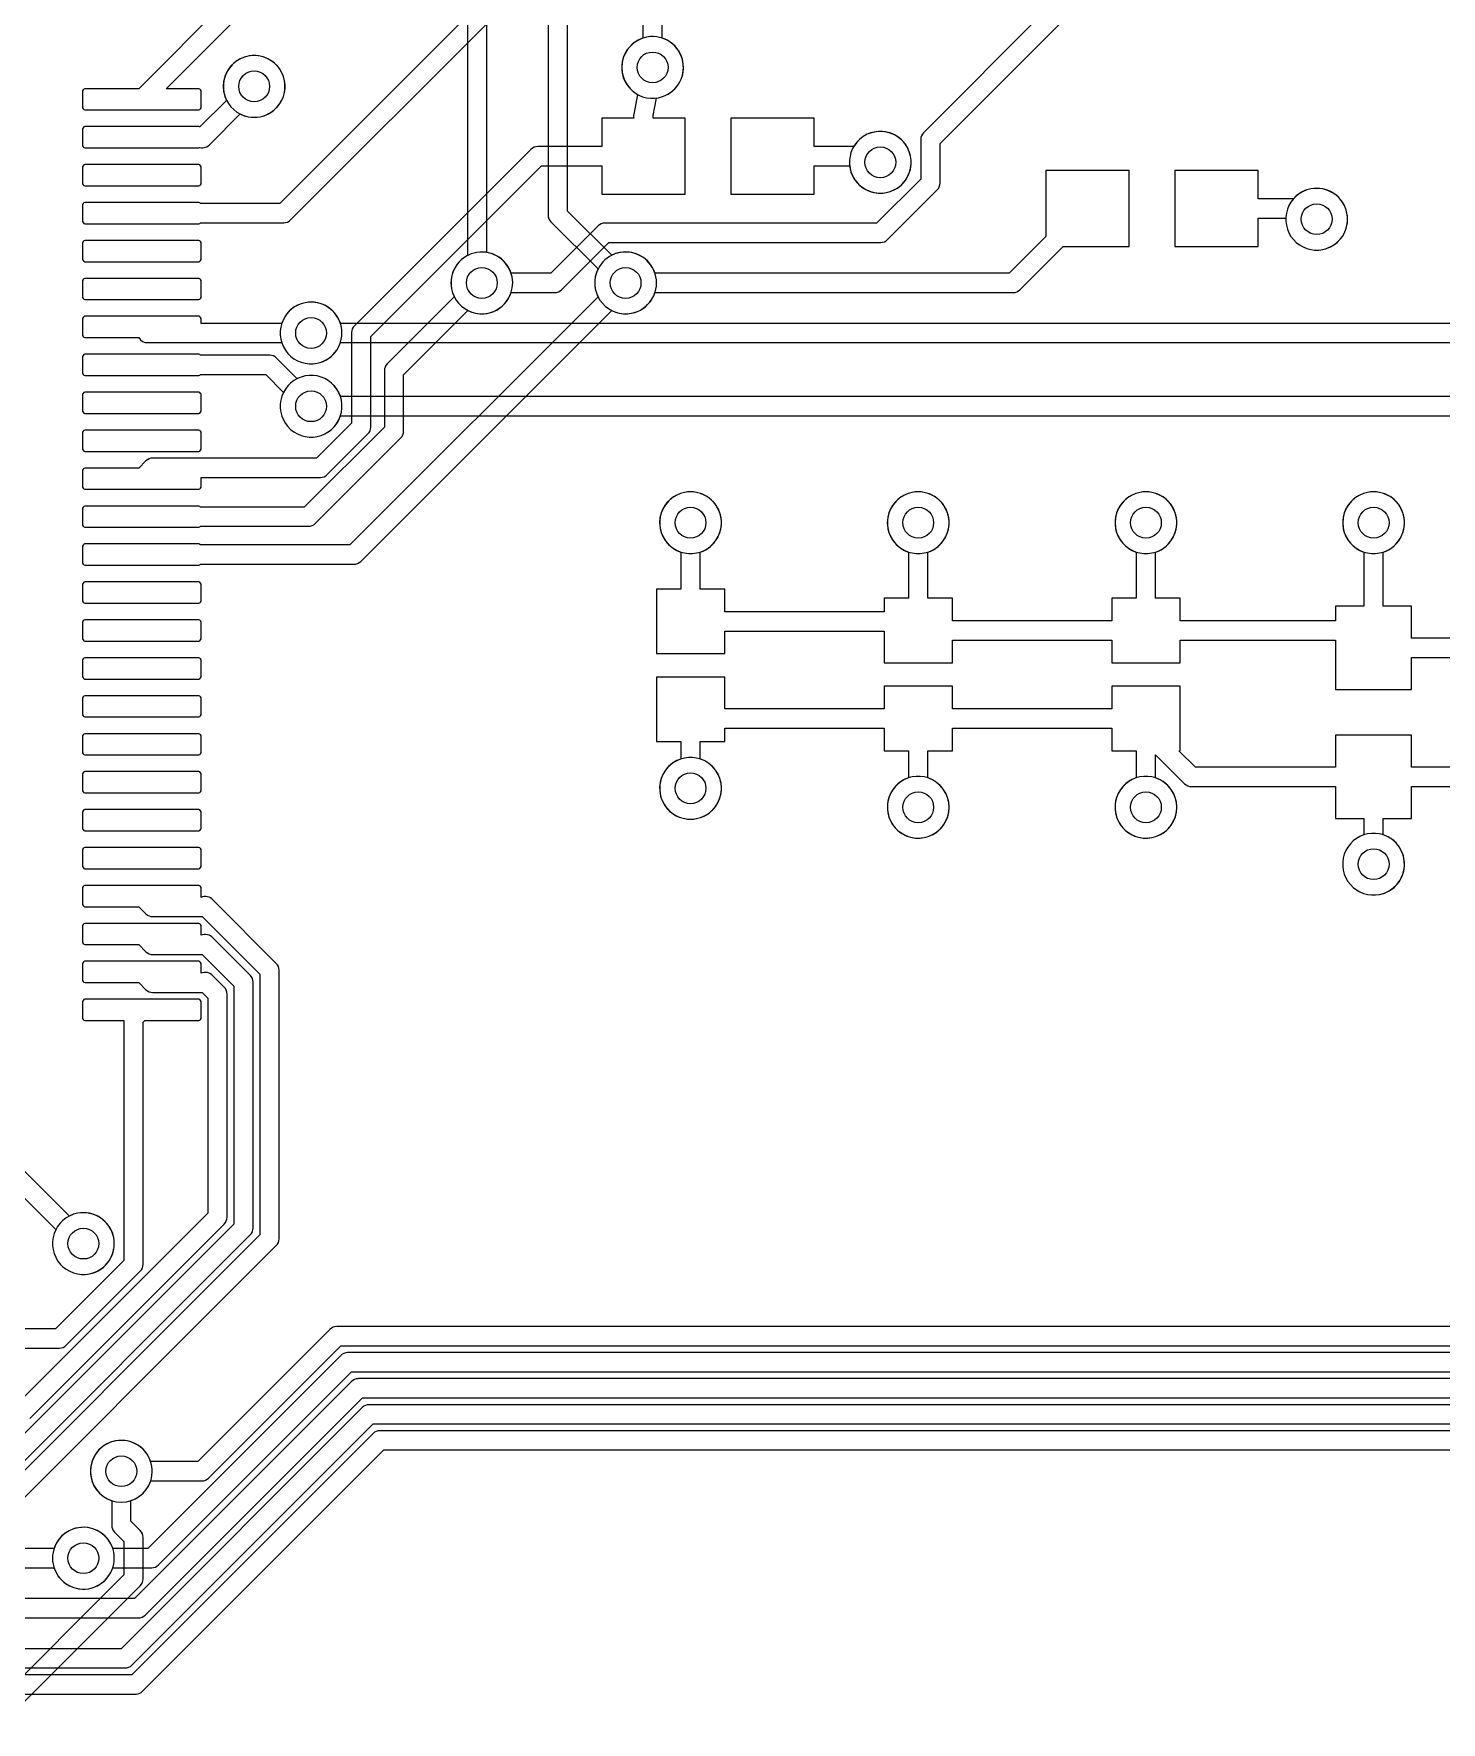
# Model space of a CAD drawing. Header units: millimetres. Extents: x 14 to 284, y -1 to 109.
# Drawn here: x 156.6 to 175.14, y 52.44 to 74.69 of the extents above; entities that cross this region are included whole.
import ezdxf

# ---------------------------------------------------------------- set-up
doc = ezdxf.new("R2010")
doc.units = ezdxf.units.MM

msp = doc.modelspace()

# ---------------------------------------------------------------- linework, layer by layer
at = {"layer": '16_copper'}
for points in [[(162.312, 76.423), (162.312, 71.771), (162.274, 71.749), (162.231, 71.717), (162.194, 71.679), (162.161, 71.637), (162.135, 71.591), (162.114, 71.541), (162.101, 71.49), (162.094, 71.437), (162.094, 71.384), (162.101, 71.331), (162.114, 71.279), (162.135, 71.23), (162.161, 71.184), (162.194, 71.142), (162.231, 71.104), (162.274, 71.072), (162.32, 71.045), (162.369, 71.025), (162.421, 71.011), (162.473, 71.004), (162.527, 71.004), (162.579, 71.011, 0.834973), (162.566, 71.812), (162.566, 76.423, 0.941276)], [(163.373, 76.488), (163.373, 72.305, 0.198912), (163.41, 72.215), (164.031, 71.594), (164.029, 71.591), (164.009, 71.541), (163.995, 71.49), (163.988, 71.437), (163.988, 71.384), (163.995, 71.331), (164.009, 71.279), (164.029, 71.23), (164.056, 71.184), (164.088, 71.142), (164.126, 71.104), (164.168, 71.072), (164.214, 71.045), (164.263, 71.025), (164.315, 71.011), (164.368, 71.004), (164.421, 71.004), (164.474, 71.011, 1), (164.315, 71.81), (164.263, 71.796, 0.035223), (164.211, 71.774), (163.627, 72.357), (163.627, 76.488, 0.941276)], [(164.623, 76.488), (164.623, 74.637), (164.619, 74.636), (164.57, 74.615), (164.524, 74.589), (164.481, 74.556), (164.444, 74.519), (164.411, 74.476), (164.385, 74.43), (164.364, 74.381), (164.351, 74.329), (164.344, 74.277), (164.344, 74.223), (164.351, 74.171), (164.364, 74.119), (164.385, 74.07), (164.411, 74.024), (164.444, 73.981), (164.481, 73.944), (164.524, 73.911), (164.57, 73.885), (164.619, 73.864), (164.671, 73.851), (164.723, 73.844), (164.777, 73.844), (164.829, 73.851, 0.771278), (164.877, 74.637), (164.877, 76.488, 0.941276)], [(244.447, 70.877), (160.637, 70.877), (160.636, 70.881), (160.615, 70.93), (160.589, 70.976), (160.556, 71.019), (160.519, 71.056), (160.476, 71.089), (160.43, 71.115), (160.381, 71.136), (160.329, 71.149), (160.277, 71.156), (160.223, 71.156), (160.171, 71.149), (160.119, 71.136), (160.07, 71.115), (160.024, 71.089), (159.981, 71.056), (159.944, 71.019), (159.911, 70.976), (159.885, 70.93), (159.864, 70.881), (159.851, 70.829), (159.844, 70.777), (159.844, 70.723), (159.851, 70.671), (159.864, 70.619), (159.885, 70.57), (159.911, 70.524), (159.944, 70.481), (159.981, 70.444), (160.024, 70.411), (160.07, 70.385), (160.119, 70.364), (160.171, 70.351), (160.223, 70.344), (160.277, 70.344), (160.329, 70.351, 0.270611), (160.637, 70.623), (244.5, 70.623, 0.198912)], [(244.454, 69.912), (160.637, 69.912), (160.636, 69.916), (160.615, 69.965), (160.589, 70.011), (160.556, 70.053), (160.519, 70.091), (160.476, 70.123), (160.43, 70.15), (160.381, 70.17), (160.329, 70.184), (160.277, 70.191), (160.223, 70.191), (160.171, 70.184), (160.119, 70.17), (160.07, 70.15), (160.024, 70.123), (159.981, 70.091), (159.944, 70.053), (159.911, 70.011), (159.885, 69.965), (159.864, 69.916), (159.851, 69.864), (159.844, 69.811), (159.844, 69.758), (159.851, 69.705), (159.864, 69.654), (159.885, 69.605), (159.911, 69.559), (159.944, 69.516), (159.981, 69.479), (160.024, 69.446), (160.07, 69.42), (160.119, 69.399), (160.171, 69.385), (160.223, 69.378), (160.277, 69.378), (160.329, 69.385, 0.270611), (160.637, 69.658), (244.507, 69.658, 0.198912)], [(156.201, 52.442), (158, 54.241, 0.198912), (158.037, 54.331), (158.037, 54.878, 0.198912), (158, 54.968), (157.877, 55.091), (157.877, 55.363, 0.941276), (157.671, 56.149), (157.619, 56.136, 0.720356), (157.623, 55.363), (157.623, 55.038, 0.198912), (157.66, 54.949), (157.783, 54.825), (157.783, 54.383), (156.059, 52.659)]]:
    msp.add_lwpolyline(points, format="xyb", dxfattribs=at)
for points in [[(159.579, 73.601), (159.631, 73.614), (159.68, 73.635), (159.726, 73.661), (159.769, 73.694), (159.806, 73.731), (159.839, 73.774), (159.865, 73.82), (159.886, 73.869), (159.899, 73.921), (159.906, 73.973), (159.906, 74.027), (159.899, 74.079), (159.886, 74.131), (159.865, 74.18), (159.839, 74.226), (159.806, 74.269), (159.769, 74.306), (159.726, 74.339), (159.68, 74.365), (159.631, 74.386), (159.579, 74.399), (159.527, 74.406), (159.473, 74.406), (159.421, 74.399), (159.369, 74.386), (159.32, 74.365), (159.274, 74.339), (159.231, 74.306), (159.194, 74.269), (159.161, 74.226), (159.135, 74.18), (159.114, 74.131), (159.101, 74.079), (159.094, 74.027), (159.094, 73.973), (159.101, 73.921), (159.114, 73.869), (159.135, 73.82), (159.161, 73.774), (159.194, 73.731), (159.231, 73.694), (159.274, 73.661), (159.32, 73.635), (159.369, 73.614), (159.421, 73.601), (159.473, 73.594), (159.527, 73.594)], [(167.829, 72.601), (167.881, 72.614), (167.93, 72.635), (167.976, 72.661), (168.019, 72.694), (168.056, 72.731), (168.089, 72.774), (168.115, 72.82), (168.136, 72.869), (168.149, 72.921), (168.156, 72.973), (168.156, 73.027), (168.149, 73.079), (168.136, 73.131), (168.115, 73.18), (168.089, 73.226), (168.056, 73.269), (168.019, 73.306), (167.976, 73.339), (167.93, 73.365), (167.881, 73.386), (167.829, 73.399), (167.777, 73.406), (167.723, 73.406), (167.671, 73.399), (167.619, 73.386), (167.57, 73.365), (167.524, 73.339), (167.481, 73.306), (167.444, 73.269), (167.411, 73.226), (167.385, 73.18), (167.364, 73.131), (167.351, 73.079), (167.344, 73.027), (167.344, 72.973), (167.351, 72.921), (167.364, 72.869), (167.385, 72.82), (167.411, 72.774), (167.444, 72.731), (167.481, 72.694), (167.524, 72.661), (167.57, 72.635), (167.619, 72.614), (167.671, 72.601), (167.723, 72.594), (167.777, 72.594)], [(173.579, 71.851), (173.631, 71.864), (173.68, 71.885), (173.726, 71.911), (173.769, 71.944), (173.806, 71.981), (173.839, 72.024), (173.865, 72.07), (173.886, 72.119), (173.899, 72.171), (173.906, 72.223), (173.906, 72.277), (173.899, 72.329), (173.886, 72.381), (173.865, 72.43), (173.839, 72.476), (173.806, 72.519), (173.769, 72.556), (173.726, 72.589), (173.68, 72.615), (173.631, 72.636), (173.579, 72.649), (173.527, 72.656), (173.473, 72.656), (173.421, 72.649), (173.369, 72.636), (173.32, 72.615), (173.274, 72.589), (173.231, 72.556), (173.194, 72.519), (173.161, 72.476), (173.135, 72.43), (173.114, 72.381), (173.101, 72.329), (173.094, 72.277), (173.094, 72.223), (173.101, 72.171), (173.114, 72.119), (173.135, 72.07), (173.161, 72.024), (173.194, 71.981), (173.231, 71.944), (173.274, 71.911), (173.32, 71.885), (173.369, 71.864), (173.421, 71.851), (173.473, 71.844), (173.527, 71.844)], [(165.329, 67.851), (165.381, 67.864), (165.43, 67.885), (165.476, 67.911), (165.519, 67.944), (165.556, 67.981), (165.589, 68.024), (165.615, 68.07), (165.636, 68.119), (165.649, 68.171), (165.656, 68.223), (165.656, 68.277), (165.649, 68.329), (165.636, 68.381), (165.615, 68.43), (165.589, 68.476), (165.556, 68.519), (165.519, 68.556), (165.476, 68.589), (165.43, 68.615), (165.381, 68.636), (165.329, 68.649), (165.277, 68.656), (165.223, 68.656), (165.171, 68.649), (165.119, 68.636), (165.07, 68.615), (165.024, 68.589), (164.981, 68.556), (164.944, 68.519), (164.911, 68.476), (164.885, 68.43), (164.864, 68.381), (164.851, 68.329), (164.844, 68.277), (164.844, 68.223), (164.851, 68.171), (164.864, 68.119), (164.885, 68.07), (164.911, 68.024), (164.944, 67.981), (164.981, 67.944), (165.024, 67.911), (165.07, 67.885), (165.119, 67.864), (165.171, 67.851), (165.223, 67.844), (165.277, 67.844)], [(168.329, 67.851), (168.381, 67.864), (168.43, 67.885), (168.476, 67.911), (168.519, 67.944), (168.556, 67.981), (168.589, 68.024), (168.615, 68.07), (168.636, 68.119), (168.649, 68.171), (168.656, 68.223), (168.656, 68.277), (168.649, 68.329), (168.636, 68.381), (168.615, 68.43), (168.589, 68.476), (168.556, 68.519), (168.519, 68.556), (168.476, 68.589), (168.43, 68.615), (168.381, 68.636), (168.329, 68.649), (168.277, 68.656), (168.223, 68.656), (168.171, 68.649), (168.119, 68.636), (168.07, 68.615), (168.024, 68.589), (167.981, 68.556), (167.944, 68.519), (167.911, 68.476), (167.885, 68.43), (167.864, 68.381), (167.851, 68.329), (167.844, 68.277), (167.844, 68.223), (167.851, 68.171), (167.864, 68.119), (167.885, 68.07), (167.911, 68.024), (167.944, 67.981), (167.981, 67.944), (168.024, 67.911), (168.07, 67.885), (168.119, 67.864), (168.171, 67.851), (168.223, 67.844), (168.277, 67.844)], [(171.329, 67.851), (171.381, 67.864), (171.43, 67.885), (171.476, 67.911), (171.519, 67.944), (171.556, 67.981), (171.589, 68.024), (171.615, 68.07), (171.636, 68.119), (171.649, 68.171), (171.656, 68.223), (171.656, 68.277), (171.649, 68.329), (171.636, 68.381), (171.615, 68.43), (171.589, 68.476), (171.556, 68.519), (171.519, 68.556), (171.476, 68.589), (171.43, 68.615), (171.381, 68.636), (171.329, 68.649), (171.277, 68.656), (171.223, 68.656), (171.171, 68.649), (171.119, 68.636), (171.07, 68.615), (171.024, 68.589), (170.981, 68.556), (170.944, 68.519), (170.911, 68.476), (170.885, 68.43), (170.864, 68.381), (170.851, 68.329), (170.844, 68.277), (170.844, 68.223), (170.851, 68.171), (170.864, 68.119), (170.885, 68.07), (170.911, 68.024), (170.944, 67.981), (170.981, 67.944), (171.024, 67.911), (171.07, 67.885), (171.119, 67.864), (171.171, 67.851), (171.223, 67.844), (171.277, 67.844)], [(174.329, 67.851), (174.381, 67.864), (174.43, 67.885), (174.476, 67.911), (174.519, 67.944), (174.556, 67.981), (174.589, 68.024), (174.615, 68.07), (174.636, 68.119), (174.649, 68.171), (174.656, 68.223), (174.656, 68.277), (174.649, 68.329), (174.636, 68.381), (174.615, 68.43), (174.589, 68.476), (174.556, 68.519), (174.519, 68.556), (174.476, 68.589), (174.43, 68.615), (174.381, 68.636), (174.329, 68.649), (174.277, 68.656), (174.223, 68.656), (174.171, 68.649), (174.119, 68.636), (174.07, 68.615), (174.024, 68.589), (173.981, 68.556), (173.944, 68.519), (173.911, 68.476), (173.885, 68.43), (173.864, 68.381), (173.851, 68.329), (173.844, 68.277), (173.844, 68.223), (173.851, 68.171), (173.864, 68.119), (173.885, 68.07), (173.911, 68.024), (173.944, 67.981), (173.981, 67.944), (174.024, 67.911), (174.07, 67.885), (174.119, 67.864), (174.171, 67.851), (174.223, 67.844), (174.277, 67.844)], [(165.329, 64.351), (165.381, 64.364), (165.43, 64.385), (165.476, 64.411), (165.519, 64.444), (165.556, 64.481), (165.589, 64.524), (165.615, 64.57), (165.636, 64.619), (165.649, 64.671), (165.656, 64.723), (165.656, 64.777), (165.649, 64.829), (165.636, 64.881), (165.615, 64.93), (165.589, 64.976), (165.556, 65.019), (165.519, 65.056), (165.476, 65.089), (165.43, 65.115), (165.381, 65.136), (165.329, 65.149), (165.277, 65.156), (165.223, 65.156), (165.171, 65.149), (165.119, 65.136), (165.07, 65.115), (165.024, 65.089), (164.981, 65.056), (164.944, 65.019), (164.911, 64.976), (164.885, 64.93), (164.864, 64.881), (164.851, 64.829), (164.844, 64.777), (164.844, 64.723), (164.851, 64.671), (164.864, 64.619), (164.885, 64.57), (164.911, 64.524), (164.944, 64.481), (164.981, 64.444), (165.024, 64.411), (165.07, 64.385), (165.119, 64.364), (165.171, 64.351), (165.223, 64.344), (165.277, 64.344)], [(168.329, 64.101), (168.381, 64.114), (168.43, 64.135), (168.476, 64.161), (168.519, 64.194), (168.556, 64.231), (168.589, 64.274), (168.615, 64.32), (168.636, 64.369), (168.649, 64.421), (168.656, 64.473), (168.656, 64.527), (168.649, 64.579), (168.636, 64.631), (168.615, 64.68), (168.589, 64.726), (168.556, 64.769), (168.519, 64.806), (168.476, 64.839), (168.43, 64.865), (168.381, 64.886), (168.329, 64.899), (168.277, 64.906), (168.223, 64.906), (168.171, 64.899), (168.119, 64.886), (168.07, 64.865), (168.024, 64.839), (167.981, 64.806), (167.944, 64.769), (167.911, 64.726), (167.885, 64.68), (167.864, 64.631), (167.851, 64.579), (167.844, 64.527), (167.844, 64.473), (167.851, 64.421), (167.864, 64.369), (167.885, 64.32), (167.911, 64.274), (167.944, 64.231), (167.981, 64.194), (168.024, 64.161), (168.07, 64.135), (168.119, 64.114), (168.171, 64.101), (168.223, 64.094), (168.277, 64.094)], [(171.329, 64.101), (171.381, 64.114), (171.43, 64.135), (171.476, 64.161), (171.519, 64.194), (171.556, 64.231), (171.589, 64.274), (171.615, 64.32), (171.636, 64.369), (171.649, 64.421), (171.656, 64.473), (171.656, 64.527), (171.649, 64.579), (171.636, 64.631), (171.615, 64.68), (171.589, 64.726), (171.556, 64.769), (171.519, 64.806), (171.476, 64.839), (171.43, 64.865), (171.381, 64.886), (171.329, 64.899), (171.277, 64.906), (171.223, 64.906), (171.171, 64.899), (171.119, 64.886), (171.07, 64.865), (171.024, 64.839), (170.981, 64.806), (170.944, 64.769), (170.911, 64.726), (170.885, 64.68), (170.864, 64.631), (170.851, 64.579), (170.844, 64.527), (170.844, 64.473), (170.851, 64.421), (170.864, 64.369), (170.885, 64.32), (170.911, 64.274), (170.944, 64.231), (170.981, 64.194), (171.024, 64.161), (171.07, 64.135), (171.119, 64.114), (171.171, 64.101), (171.223, 64.094), (171.277, 64.094)], [(174.329, 63.351), (174.381, 63.364), (174.43, 63.385), (174.476, 63.411), (174.519, 63.444), (174.556, 63.481), (174.589, 63.524), (174.615, 63.57), (174.636, 63.619), (174.649, 63.671), (174.656, 63.723), (174.656, 63.777), (174.649, 63.829), (174.636, 63.881), (174.615, 63.93), (174.589, 63.976), (174.556, 64.019), (174.519, 64.056), (174.476, 64.089), (174.43, 64.115), (174.381, 64.136), (174.329, 64.149), (174.277, 64.156), (174.223, 64.156), (174.171, 64.149), (174.119, 64.136), (174.07, 64.115), (174.024, 64.089), (173.981, 64.056), (173.944, 64.019), (173.911, 63.976), (173.885, 63.93), (173.864, 63.881), (173.851, 63.829), (173.844, 63.777), (173.844, 63.723), (173.851, 63.671), (173.864, 63.619), (173.885, 63.57), (173.911, 63.524), (173.944, 63.481), (173.981, 63.444), (174.024, 63.411), (174.07, 63.385), (174.119, 63.364), (174.171, 63.351), (174.223, 63.344), (174.277, 63.344)], [(157.329, 58.351), (157.381, 58.364), (157.43, 58.385), (157.476, 58.411), (157.519, 58.444), (157.556, 58.481), (157.589, 58.524), (157.615, 58.57), (157.636, 58.619), (157.649, 58.671), (157.656, 58.723), (157.656, 58.777), (157.649, 58.829), (157.636, 58.881), (157.615, 58.93), (157.589, 58.976), (157.556, 59.019), (157.519, 59.056), (157.476, 59.089), (157.43, 59.115), (157.381, 59.136), (157.329, 59.149), (157.277, 59.156), (157.223, 59.156), (157.171, 59.149), (157.119, 59.136), (157.07, 59.115), (157.024, 59.089), (156.981, 59.056), (156.944, 59.019), (156.911, 58.976), (156.885, 58.93), (156.864, 58.881), (156.851, 58.829), (156.844, 58.777), (156.844, 58.723), (156.851, 58.671), (156.864, 58.619), (156.885, 58.57), (156.911, 58.524), (156.944, 58.481), (156.981, 58.444), (157.024, 58.411), (157.07, 58.385), (157.119, 58.364), (157.171, 58.351), (157.223, 58.344), (157.277, 58.344)]]:
    msp.add_lwpolyline(points, close=True, dxfattribs=at)
msp.add_lwpolyline([(149.209, 53.157, 0.187839), (149.294, 53.194), (150.577, 54.477), (156.863, 54.477, 0.941276), (157.649, 54.684), (157.636, 54.735, 0.720356), (156.863, 54.731), (150.525, 54.731, 0.198912), (150.435, 54.694), (149.151, 53.411), (147.744, 53.411), (147.092, 54.063), (147.092, 57.774, 0.941276), (146.886, 58.56), (146.834, 58.546, 0.720356), (146.838, 57.774), (146.838, 54.01, 0.198912), (146.875, 53.92), (147.602, 53.194, 0.198912), (147.692, 53.157), (149.204, 53.157)], format="xyb", close=True, dxfattribs=at)
at = {"layer": '1_copper'}
for points in [[(159.123, 75.113), (157.98, 73.97), (157.268, 73.97), (157.255, 73.965), (157.245, 73.955), (157.24, 73.942), (157.24, 73.718), (157.245, 73.705), (157.255, 73.695), (157.268, 73.69), (158.772, 73.69), (158.785, 73.695), (158.795, 73.705), (158.8, 73.718), (158.8, 73.942), (158.795, 73.955), (158.785, 73.965), (158.772, 73.97), (158.34, 73.97), (159.34, 74.97, 0.303551)], [(162.47, 75.09), (159.837, 72.457), (158.792, 72.457), (158.785, 72.465), (158.772, 72.47), (157.268, 72.47), (157.255, 72.465), (157.245, 72.455), (157.24, 72.442), (157.24, 72.218), (157.245, 72.205), (157.255, 72.195), (157.268, 72.19), (158.772, 72.19), (158.785, 72.195), (158.792, 72.203), (159.89, 72.203, 0.198912), (159.979, 72.24), (162.612, 74.873)], [(169.92, 74.99), (168.321, 73.39, 0.198912), (168.283, 73.3), (168.283, 72.779), (167.702, 72.198), (164.121, 72.198, 0.198912), (164.031, 72.161), (163.408, 71.537), (162.887, 71.537, 0.941276), (162.101, 71.331), (162.114, 71.279, 0.035223), (162.137, 71.227), (161.253, 70.343, 0.198912), (161.216, 70.253), (161.216, 69.511), (160.161, 68.457), (158.792, 68.457), (158.785, 68.465), (158.772, 68.47), (157.268, 68.47), (157.255, 68.465), (157.245, 68.455), (157.24, 68.442), (157.24, 68.218), (157.245, 68.205), (157.255, 68.195), (157.268, 68.19), (158.772, 68.19), (158.785, 68.195), (158.792, 68.203), (160.214, 68.203, 0.198912), (160.304, 68.24), (161.433, 69.369, 0.198912), (161.47, 69.459), (161.47, 70.201), (162.316, 71.047, 0.459093), (162.887, 71.283), (163.46, 71.283, 0.198912), (163.55, 71.321), (164.173, 71.944), (167.755, 71.944, 0.198912), (167.845, 71.981), (168.5, 72.637, 0.198912), (168.537, 72.726), (168.537, 73.248), (170.15, 74.86)], [(176.5, 66.727), (174.75, 66.727), (174.75, 67.15), (174.377, 67.15), (174.377, 67.863, 0.941276), (174.171, 68.649), (174.119, 68.636, 0.720356), (174.123, 67.863), (174.123, 67.15), (173.75, 67.15), (173.75, 66.957), (171.7, 66.957), (171.7, 67.255), (171.377, 67.255), (171.377, 67.863, 0.941276), (171.171, 68.649), (171.119, 68.636, 0.720356), (171.123, 67.863), (171.123, 67.255), (170.8, 67.255), (170.8, 66.957), (168.7, 66.957), (168.7, 67.255), (168.377, 67.255), (168.377, 67.863, 0.941276), (168.171, 68.649), (168.119, 68.636, 0.720356), (168.123, 67.863), (168.123, 67.255), (167.8, 67.255), (167.8, 67.077), (165.7, 67.077), (165.7, 67.375), (165.377, 67.375), (165.377, 67.863, 0.941276), (165.171, 68.649), (165.119, 68.636, 0.720356), (165.123, 67.863), (165.123, 67.375), (164.8, 67.375), (164.8, 66.525), (165.7, 66.525), (165.7, 66.823), (167.8, 66.823), (167.8, 66.405), (168.7, 66.405), (168.7, 66.703), (170.8, 66.703), (170.8, 66.405), (171.7, 66.405), (171.7, 66.703), (173.75, 66.703), (173.75, 66.05), (174.75, 66.05), (174.75, 66.473), (176.5, 66.473)], [(176.5, 65.027), (174.75, 65.027), (174.75, 65.45), (173.75, 65.45), (173.75, 65.027), (171.903, 65.027), (171.685, 65.245), (171.7, 65.245), (171.7, 66.095), (170.8, 66.095), (170.8, 65.797), (168.7, 65.797), (168.7, 66.095), (167.8, 66.095), (167.8, 65.797), (165.7, 65.797), (165.7, 66.215), (164.8, 66.215), (164.8, 65.365), (165.123, 65.365), (165.123, 65.137, 0.941276), (165.329, 64.351), (165.381, 64.364, 0.720356), (165.377, 65.137), (165.377, 65.365), (165.7, 65.365), (165.7, 65.543), (167.8, 65.543), (167.8, 65.245), (168.123, 65.245), (168.123, 64.887, 0.941276), (168.329, 64.101), (168.381, 64.114, 0.720356), (168.377, 64.887), (168.377, 65.245), (168.7, 65.245), (168.7, 65.543), (170.8, 65.543), (170.8, 65.245), (171.123, 65.245), (171.123, 64.887, 0.941276), (171.329, 64.101), (171.381, 64.114, 0.720356), (171.377, 64.887), (171.377, 65.193), (171.76, 64.81, 0.198912), (171.85, 64.773), (173.75, 64.773), (173.75, 64.35), (174.123, 64.35), (174.123, 64.137), (174.119, 64.136), (174.07, 64.115), (174.024, 64.089), (173.981, 64.056), (173.944, 64.019), (173.911, 63.976), (173.885, 63.93), (173.864, 63.881), (173.851, 63.829), (173.844, 63.777), (173.844, 63.723), (173.851, 63.671), (173.864, 63.619), (173.885, 63.57), (173.911, 63.524), (173.944, 63.481), (173.981, 63.444), (174.024, 63.411), (174.07, 63.385), (174.119, 63.364), (174.171, 63.351), (174.223, 63.344), (174.277, 63.344), (174.329, 63.351, 0.771278), (174.377, 64.137), (174.377, 64.35), (174.75, 64.35), (174.75, 64.773), (176.5, 64.773)], [(155.583, 54.515), (159.792, 58.723, 0.198912), (159.829, 58.813), (159.829, 62.353, 0.198912), (159.792, 62.443), (158.959, 63.276, 0.33212), (158.8, 63.313), (158.8, 63.442), (158.795, 63.455), (158.785, 63.465), (158.772, 63.47), (157.268, 63.47), (157.255, 63.465), (157.245, 63.455), (157.24, 63.442), (157.24, 63.218), (157.245, 63.205), (157.255, 63.195), (157.268, 63.19), (157.98, 63.19), (158.074, 63.096, 0.198912), (158.164, 63.059), (158.816, 63.059), (159.575, 62.301), (159.575, 58.866), (155.441, 54.731)], [(156.063, 55.48), (159.449, 58.865, 0.198912), (159.486, 58.955), (159.486, 62.196, 0.198912), (159.449, 62.286), (158.959, 62.776, 0.33212), (158.8, 62.813), (158.8, 62.942), (158.795, 62.955), (158.785, 62.965), (158.772, 62.97), (157.268, 62.97), (157.255, 62.965), (157.245, 62.955), (157.24, 62.942), (157.24, 62.718), (157.245, 62.705), (157.255, 62.695), (157.268, 62.69), (157.98, 62.69), (158.074, 62.596, 0.198912), (158.164, 62.559), (158.816, 62.559), (159.232, 62.143), (159.232, 59.008), (155.921, 55.697)], [(156.543, 56.445), (159.106, 59.007, 0.198912), (159.143, 59.097), (159.143, 62.039, 0.198912), (159.106, 62.129), (158.959, 62.276, 0.33212), (158.8, 62.313), (158.8, 62.442), (158.795, 62.455), (158.785, 62.465), (158.772, 62.47), (157.268, 62.47), (157.255, 62.465), (157.245, 62.455), (157.24, 62.442), (157.24, 62.218), (157.245, 62.205), (157.255, 62.195), (157.268, 62.19), (157.98, 62.19), (158.074, 62.096, 0.198912), (158.164, 62.059), (158.816, 62.059), (158.889, 61.986), (158.889, 59.15), (156.401, 56.662)], [(131.137, 57.373), (156.934, 57.373, 0.198912), (157.024, 57.41), (158, 58.387, 0.198912), (158.037, 58.476), (158.037, 61.668), (158.06, 61.69), (158.772, 61.69), (158.785, 61.695), (158.795, 61.705), (158.8, 61.718), (158.8, 61.942), (158.795, 61.955), (158.785, 61.965), (158.772, 61.97), (157.268, 61.97), (157.255, 61.965), (157.245, 61.955), (157.24, 61.942), (157.24, 61.718), (157.245, 61.705), (157.255, 61.695), (157.268, 61.69), (157.783, 61.69), (157.783, 58.529), (156.881, 57.627), (131.137, 57.627)], [(156.45, 59.37), (156.887, 58.934), (156.885, 58.93), (156.864, 58.881), (156.851, 58.829), (156.844, 58.777), (156.844, 58.723), (156.851, 58.671), (156.864, 58.619), (156.885, 58.57), (156.911, 58.524), (156.944, 58.481), (156.981, 58.444), (157.024, 58.411), (157.07, 58.385), (157.119, 58.364), (157.171, 58.351), (157.223, 58.344), (157.277, 58.344), (157.329, 58.351, 1), (157.171, 59.149), (157.119, 59.136, 0.035223), (157.066, 59.113), (156.48, 59.7)], [(233.926, 57.656), (160.589, 57.656, 0.198912), (160.499, 57.619), (158.758, 55.877), (158.137, 55.877, 0.941276), (157.351, 55.671), (157.364, 55.619, 0.720356), (158.137, 55.623), (158.81, 55.623, 0.198912), (158.9, 55.66), (160.642, 57.402), (233.875, 57.402, 0.172563)], [(233.784, 57.313), (160.731, 57.313, 0.198912), (160.641, 57.276), (158.097, 54.731), (157.637, 54.731, 0.941276), (156.851, 54.525), (156.864, 54.473, 0.720356), (157.637, 54.477), (158.15, 54.477, 0.198912), (158.239, 54.515), (160.784, 57.059), (233.731, 57.059)], [(233.642, 56.97), (160.873, 56.97), (160.868, 56.969, 0.187839), (160.783, 56.933), (157.922, 54.071), (149.317, 54.071, 0.941276), (148.531, 53.865), (148.545, 53.813, 0.720356), (149.317, 53.817), (157.974, 53.817, 0.198912), (158.064, 53.854), (160.926, 56.716), (233.589, 56.716)], [(233.5, 56.627), (161.015, 56.627, 0.198912), (160.925, 56.59), (157.746, 53.411), (148.709, 53.411), (148.338, 53.782, 0.976118), (147.6, 54.124), (147.58, 54.075, 0.692374), (148.169, 53.592), (148.567, 53.194, 0.198912), (148.657, 53.157), (157.799, 53.157, 0.198912), (157.888, 53.194), (161.068, 56.373), (233.447, 56.373)], [(233.343, 56.284), (161.157, 56.284, 0.198912), (161.067, 56.247), (157.888, 53.068), (148.087, 53.068), (147.565, 53.59, 0.198912), (147.475, 53.627), (131.137, 53.627, 0.941276), (130.351, 53.421), (130.364, 53.369, 0.720356), (131.137, 53.373), (147.423, 53.373), (147.945, 52.851, 0.198912), (148.035, 52.814), (157.941, 52.814), (157.946, 52.814, 0.187839), (158.031, 52.851), (161.21, 56.03), (233.29, 56.03)]]:
    msp.add_lwpolyline(points, format="xyb", dxfattribs=at)
for points in [[(158.785, 68.695), (158.795, 68.705), (158.8, 68.718), (158.8, 68.847), (160.373, 68.847, 0.198912), (160.463, 68.884), (161, 69.421, 0.198912), (161.037, 69.511), (161.037, 70.702), (163.288, 72.953), (164.08, 72.953), (164.08, 72.58), (165.18, 72.58), (165.18, 73.58), (164.757, 73.58), (164.757, 73.618), (164.801, 73.847, 0.969866), (164.723, 74.656), (164.671, 74.649, 0.69753), (164.552, 73.895), (164.505, 73.654, 0.142512), (164.503, 73.58), (164.08, 73.58), (164.08, 73.207), (163.236, 73.207, 0.198912), (163.146, 73.17), (160.821, 70.845, 0.198912), (160.783, 70.755), (160.783, 69.564), (160.321, 69.101), (158.164, 69.101, 0.198912), (158.074, 69.064), (157.98, 68.97), (157.268, 68.97), (157.255, 68.965), (157.245, 68.955), (157.24, 68.942), (157.24, 68.718), (157.245, 68.705), (157.255, 68.695), (157.268, 68.69), (158.772, 68.69)], [(158.785, 73.195, 0.284592), (158.92, 73.24), (159.316, 73.637, 0.941273), (159.726, 74.339), (159.68, 74.365, 0.720354), (159.137, 73.816), (158.785, 73.465, 0.017474), (158.772, 73.47), (157.268, 73.47), (157.255, 73.465), (157.245, 73.455), (157.24, 73.442), (157.24, 73.218), (157.245, 73.205), (157.255, 73.195), (157.268, 73.19), (158.772, 73.19)], [(166.88, 72.953), (167.346, 72.953, 0.975091), (168.156, 73.027), (168.149, 73.079, 0.688125), (167.4, 73.207), (166.88, 73.207), (166.88, 73.58), (165.78, 73.58), (165.78, 72.58), (166.88, 72.58)], [(158.785, 67.695), (158.792, 67.703), (160.814, 67.703, 0.198912), (160.904, 67.74), (164.211, 71.047, 0.459093), (164.781, 71.283), (169.5, 71.283, 0.198912), (169.59, 71.321), (170.16, 71.89), (171.03, 71.89), (171.03, 72.89), (169.93, 72.89), (169.93, 72.02), (169.448, 71.537), (164.781, 71.537, 0.941276), (163.995, 71.331), (164.009, 71.279, 0.035223), (164.031, 71.227), (160.761, 67.957), (158.792, 67.957), (158.785, 67.965), (158.772, 67.97), (157.268, 67.97), (157.255, 67.965), (157.245, 67.955), (157.24, 67.942), (157.24, 67.718), (157.245, 67.705), (157.255, 67.695), (157.268, 67.69), (158.772, 67.69)], [(173.579, 71.851, 1), (173.421, 72.649), (173.369, 72.636, 0.132859), (173.193, 72.517), (172.73, 72.517), (172.73, 72.89), (171.63, 72.89), (171.63, 71.89), (172.73, 71.89), (172.73, 72.263), (173.094, 72.263), (173.094, 72.223), (173.101, 72.171), (173.114, 72.119), (173.135, 72.07), (173.161, 72.024), (173.194, 71.981), (173.231, 71.944), (173.274, 71.911), (173.32, 71.885), (173.369, 71.864), (173.421, 71.851), (173.473, 71.844), (173.527, 71.844)], [(160.329, 70.351, 1), (160.171, 71.149), (160.119, 71.136, 0.235788), (159.863, 70.877), (158.8, 70.877), (158.8, 70.942), (158.795, 70.955), (158.785, 70.965), (158.772, 70.97), (157.268, 70.97), (157.255, 70.965), (157.245, 70.955), (157.24, 70.942), (157.24, 70.718), (157.245, 70.705), (157.255, 70.695), (157.268, 70.69), (157.98, 70.69, 0.283724), (158.1, 70.623), (159.863, 70.623), (159.864, 70.619), (159.885, 70.57), (159.911, 70.524), (159.944, 70.481), (159.981, 70.444), (160.024, 70.411), (160.07, 70.385), (160.119, 70.364), (160.171, 70.351), (160.223, 70.344), (160.277, 70.344)], [(160.329, 69.385, 1), (160.171, 70.184), (160.119, 70.17, 0.035223), (160.066, 70.148), (159.795, 70.42, 0.198912), (159.705, 70.457), (158.792, 70.457), (158.785, 70.465), (158.772, 70.47), (157.268, 70.47), (157.255, 70.465), (157.245, 70.455), (157.24, 70.442), (157.24, 70.218), (157.245, 70.205), (157.255, 70.195), (157.268, 70.19), (158.772, 70.19), (158.785, 70.195), (158.792, 70.203), (159.652, 70.203), (159.887, 69.968), (159.885, 69.965), (159.864, 69.916), (159.851, 69.864), (159.844, 69.811), (159.844, 69.758), (159.851, 69.705), (159.864, 69.654), (159.885, 69.605), (159.911, 69.559), (159.944, 69.516), (159.981, 69.479), (160.024, 69.446), (160.07, 69.42), (160.119, 69.399), (160.171, 69.385), (160.223, 69.378), (160.277, 69.378)]]:
    msp.add_lwpolyline(points, format="xyb", close=True, dxfattribs=at)
for points in [[(158.785, 72.695), (158.795, 72.705), (158.8, 72.718), (158.8, 72.942), (158.795, 72.955), (158.785, 72.965), (158.772, 72.97), (157.268, 72.97), (157.255, 72.965), (157.245, 72.955), (157.24, 72.942), (157.24, 72.718), (157.245, 72.705), (157.255, 72.695), (157.268, 72.69), (158.772, 72.69)], [(158.785, 71.695), (158.795, 71.705), (158.8, 71.718), (158.8, 71.942), (158.795, 71.955), (158.785, 71.965), (158.772, 71.97), (157.268, 71.97), (157.255, 71.965), (157.245, 71.955), (157.24, 71.942), (157.24, 71.718), (157.245, 71.705), (157.255, 71.695), (157.268, 71.69), (158.772, 71.69)], [(158.785, 71.195), (158.795, 71.205), (158.8, 71.218), (158.8, 71.442), (158.795, 71.455), (158.785, 71.465), (158.772, 71.47), (157.268, 71.47), (157.255, 71.465), (157.245, 71.455), (157.24, 71.442), (157.24, 71.218), (157.245, 71.205), (157.255, 71.195), (157.268, 71.19), (158.772, 71.19)], [(158.785, 69.695), (158.795, 69.705), (158.8, 69.718), (158.8, 69.942), (158.795, 69.955), (158.785, 69.965), (158.772, 69.97), (157.268, 69.97), (157.255, 69.965), (157.245, 69.955), (157.24, 69.942), (157.24, 69.718), (157.245, 69.705), (157.255, 69.695), (157.268, 69.69), (158.772, 69.69)], [(158.785, 69.195), (158.795, 69.205), (158.8, 69.218), (158.8, 69.442), (158.795, 69.455), (158.785, 69.465), (158.772, 69.47), (157.268, 69.47), (157.255, 69.465), (157.245, 69.455), (157.24, 69.442), (157.24, 69.218), (157.245, 69.205), (157.255, 69.195), (157.268, 69.19), (158.772, 69.19)], [(158.785, 67.195), (158.795, 67.205), (158.8, 67.218), (158.8, 67.442), (158.795, 67.455), (158.785, 67.465), (158.772, 67.47), (157.268, 67.47), (157.255, 67.465), (157.245, 67.455), (157.24, 67.442), (157.24, 67.218), (157.245, 67.205), (157.255, 67.195), (157.268, 67.19), (158.772, 67.19)], [(158.785, 66.695), (158.795, 66.705), (158.8, 66.718), (158.8, 66.942), (158.795, 66.955), (158.785, 66.965), (158.772, 66.97), (157.268, 66.97), (157.255, 66.965), (157.245, 66.955), (157.24, 66.942), (157.24, 66.718), (157.245, 66.705), (157.255, 66.695), (157.268, 66.69), (158.772, 66.69)], [(158.785, 66.195), (158.795, 66.205), (158.8, 66.218), (158.8, 66.442), (158.795, 66.455), (158.785, 66.465), (158.772, 66.47), (157.268, 66.47), (157.255, 66.465), (157.245, 66.455), (157.24, 66.442), (157.24, 66.218), (157.245, 66.205), (157.255, 66.195), (157.268, 66.19), (158.772, 66.19)], [(158.785, 65.695), (158.795, 65.705), (158.8, 65.718), (158.8, 65.942), (158.795, 65.955), (158.785, 65.965), (158.772, 65.97), (157.268, 65.97), (157.255, 65.965), (157.245, 65.955), (157.24, 65.942), (157.24, 65.718), (157.245, 65.705), (157.255, 65.695), (157.268, 65.69), (158.772, 65.69)], [(158.785, 65.195), (158.795, 65.205), (158.8, 65.218), (158.8, 65.442), (158.795, 65.455), (158.785, 65.465), (158.772, 65.47), (157.268, 65.47), (157.255, 65.465), (157.245, 65.455), (157.24, 65.442), (157.24, 65.218), (157.245, 65.205), (157.255, 65.195), (157.268, 65.19), (158.772, 65.19)], [(158.785, 64.695), (158.795, 64.705), (158.8, 64.718), (158.8, 64.942), (158.795, 64.955), (158.785, 64.965), (158.772, 64.97), (157.268, 64.97), (157.255, 64.965), (157.245, 64.955), (157.24, 64.942), (157.24, 64.718), (157.245, 64.705), (157.255, 64.695), (157.268, 64.69), (158.772, 64.69)], [(158.785, 64.195), (158.795, 64.205), (158.8, 64.218), (158.8, 64.442), (158.795, 64.455), (158.785, 64.465), (158.772, 64.47), (157.268, 64.47), (157.255, 64.465), (157.245, 64.455), (157.24, 64.442), (157.24, 64.218), (157.245, 64.205), (157.255, 64.195), (157.268, 64.19), (158.772, 64.19)], [(158.785, 63.695), (158.795, 63.705), (158.8, 63.718), (158.8, 63.942), (158.795, 63.955), (158.785, 63.965), (158.772, 63.97), (157.268, 63.97), (157.255, 63.965), (157.245, 63.955), (157.24, 63.942), (157.24, 63.718), (157.245, 63.705), (157.255, 63.695), (157.268, 63.69), (158.772, 63.69)]]:
    msp.add_lwpolyline(points, close=True, dxfattribs=at)
at = {"layer": 'drills_via_1_16'}
for centre in [(164.75, 74.25), (159.5, 74), (167.75, 73), (173.5, 72.25), (162.5, 71.41), (164.394, 71.41), (160.25, 70.75), (160.25, 69.785), (165.25, 68.25), (168.25, 68.25), (171.25, 68.25), (174.25, 68.25), (165.25, 64.75), (168.25, 64.5), (171.25, 64.5), (174.25, 63.75), (157.25, 58.75), (157.75, 55.75), (157.25, 54.604)]:
    msp.add_circle(centre, 0.203, dxfattribs=at)

doc.saveas('drawing.dxf')
